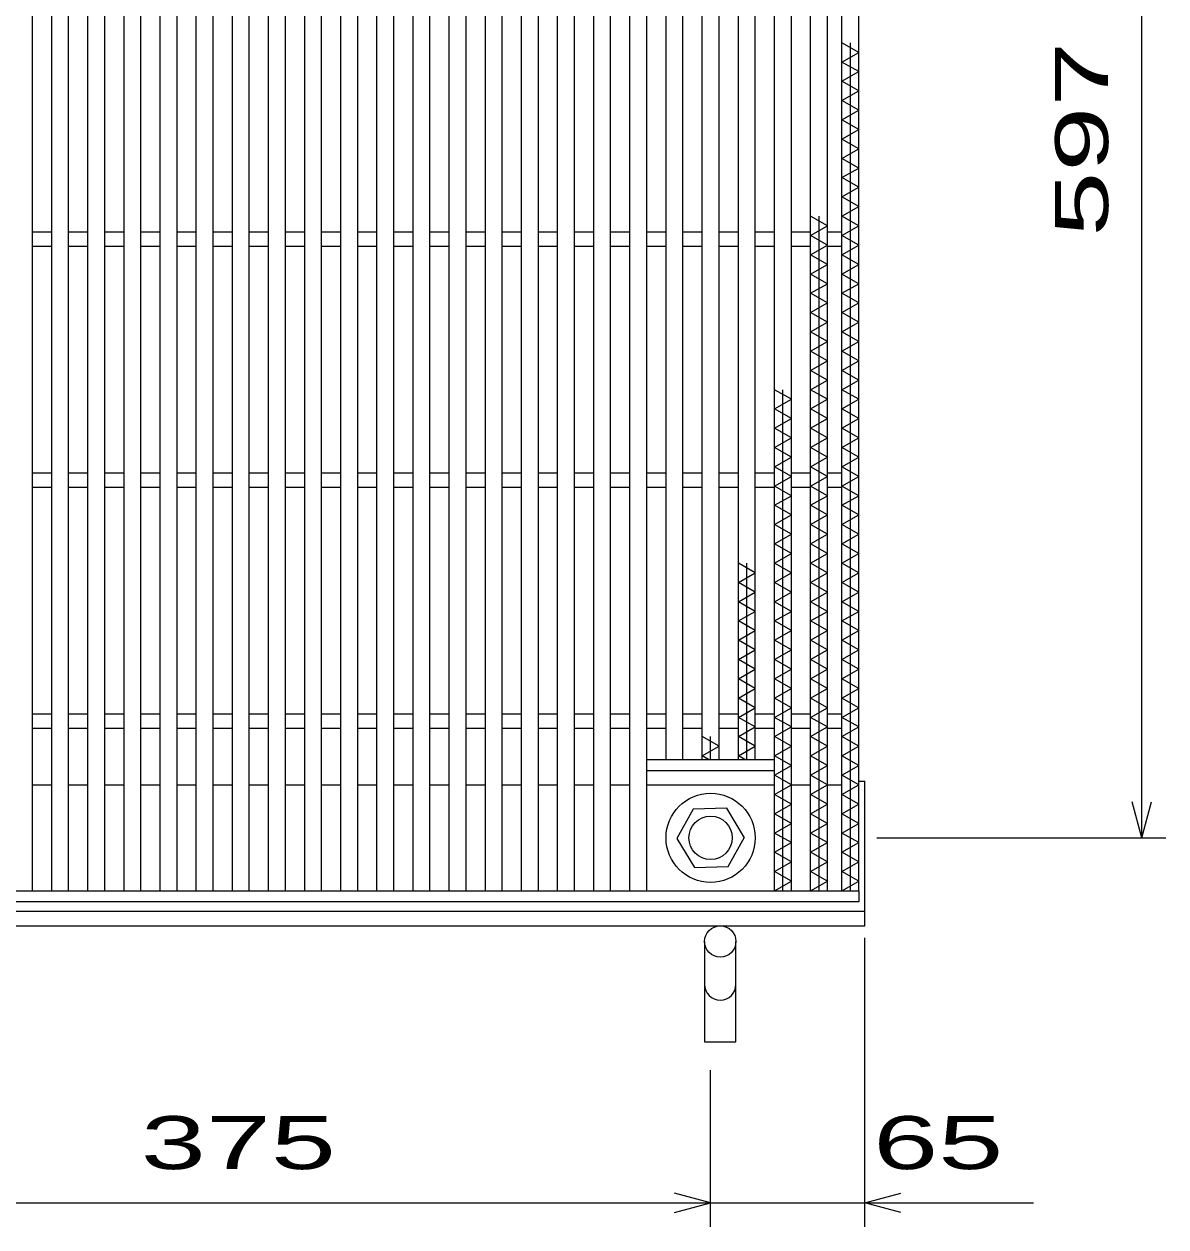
# Model space of a CAD drawing. Units: millimetres, scale not verified. Extents: x -1820 to 1731, y -1282 to 1054.
# Drawn here: x -694 to -220, y -311 to 188.2 of the extents above; entities that cross this region are included whole.
import ezdxf
from ezdxf.enums import TextEntityAlignment as Align

# ---------------------------------------------------------------- set-up
doc = ezdxf.new("R2010")
doc.units = ezdxf.units.MM
doc.header["$LTSCALE"] = 10
for name, color, linetype, lineweight in [('16', 3, 'Continuous', 25), ('19', 6, 'Continuous', 25), ('22', 2, 'Continuous', 25)]:
    doc.layers.add(name, color=color, linetype=linetype, lineweight=lineweight)
doc.styles.add('ベクトル', font='')
doc.styles.get('ベクトル').set_extended_font_data('ベクトル')

msp = doc.modelspace()

# ---------------------------------------------------------------- linework, layer by layer
at = {"layer": '16'}
for p, q in [((-690.5, -171.5), (-690.5, 469.5)), ((-682.5, -171.5), (-682.5, 469.5)), ((-675.5, -171.5), (-675.5, 469.5)), ((-667.5, -171.5), (-667.5, 469.5)), ((-660.5, -171.5), (-660.5, 469.5)), ((-652.5, -171.5), (-652.5, 469.5)), ((-645.5, -171.5), (-645.5, 469.5)), ((-637.5, -171.5), (-637.5, 469.5)), ((-630.5, -171.5), (-630.5, 469.5)), ((-622.5, -171.5), (-622.5, 469.5)), ((-615.5, -171.5), (-615.5, 469.5)), ((-607.5, -171.5), (-607.5, 469.5)), ((-600.5, -171.5), (-600.5, 469.5)), ((-592.5, -171.5), (-592.5, 469.5)), ((-585.5, -171.5), (-585.5, 469.5)), ((-577.5, -171.5), (-577.5, 469.5)), ((-570.5, -171.5), (-570.5, 469.5)), ((-562.5, -171.5), (-562.5, 469.5)), ((-555.5, -171.5), (-555.5, 469.5)), ((-547.5, -171.5), (-547.5, 469.5)), ((-540.5, -171.5), (-540.5, 469.5)), ((-532.5, -171.5), (-532.5, 469.5)), ((-525.5, -171.5), (-525.5, 469.5)), ((-517.5, -171.5), (-517.5, 469.5)), ((-510.5, -171.5), (-510.5, 469.5)), ((-502.5, -171.5), (-502.5, 469.5)), ((-495.5, -171.5), (-495.5, 469.5)), ((-487.5, -171.5), (-487.5, 469.5)), ((-480.5, -171.5), (-480.5, 469.5)), ((-472.5, -171.5), (-472.5, 469.5)), ((-465.5, -171.5), (-465.5, 469.5)), ((-457.5, -171.5), (-457.5, 469.5)), ((-450.5, -171.5), (-450.5, 469.5)), ((-442.5, -171.5), (-442.5, 469.5)), ((-435.5, -171.5), (-435.5, 469.5)), ((-382.5, -171.5), (-382.5, 469.5)), ((-375.5, -171.5), (-375.5, 469.5)), ((-367.5, -171.5), (-367.5, 469.5)), ((-360.5, -171.5), (-360.5, 469.5)), ((-354.5, -171.5), (-354.5, 469.5)), ((-347.5, -171.5), (-347.5, 469.5)), ((-427.5, -117), (-427.5, 415)), ((-420.5, -117), (-420.5, 415)), ((-412.5, -117), (-412.5, 415)), ((-405.5, -117), (-405.5, 415)), ((-397.5, -117), (-397.5, 415)), ((-390.5, -117), (-390.5, 415)), ((-347.5, 176.5), (-354.5, 180.5)), ((-351, -171.5), (-351, 180.5)), ((-354.5, 172.5), (-347.5, 176.5)), ((-347.5, 168.5), (-354.5, 172.5)), ((-354.5, 164.5), (-347.5, 168.5)), ((-347.5, 160.5), (-354.5, 164.5)), ((-354.5, 156.5), (-347.5, 160.5)), ((-347.5, 152.5), (-354.5, 156.5)), ((-354.5, 148.5), (-347.5, 152.5)), ((-347.5, 144.5), (-354.5, 148.5)), ((-354.5, 140.5), (-347.5, 144.5)), ((-347.5, 136.5), (-354.5, 140.5)), ((-354.5, 132.5), (-347.5, 136.5)), ((-347.5, 128.5), (-354.5, 132.5)), ((-354.5, 124.5), (-347.5, 128.5)), ((-347.5, 120.5), (-354.5, 124.5)), ((-354.5, 116.5), (-347.5, 120.5)), ((-347.5, 112.5), (-354.5, 116.5)), ((-354.5, 108.5), (-347.5, 112.5)), ((-360.5, 104.5), (-367.5, 108.5)), ((-364, -171.5), (-364, 108.5)), ((-347.5, 104.5), (-354.5, 108.5)), ((-690.5, 102), (-682.5, 102)), ((-675.5, 102), (-667.5, 102)), ((-660.5, 102), (-652.5, 102)), ((-645.5, 102), (-637.5, 102)), ((-630.5, 102), (-622.5, 102)), ((-615.5, 102), (-607.5, 102)), ((-600.5, 102), (-592.5, 102)), ((-585.5, 102), (-577.5, 102)), ((-570.5, 102), (-562.5, 102)), ((-555.5, 102), (-547.5, 102)), ((-540.5, 102), (-532.5, 102)), ((-525.5, 102), (-517.5, 102)), ((-510.5, 102), (-502.5, 102)), ((-495.5, 102), (-487.5, 102)), ((-480.5, 102), (-472.5, 102)), ((-465.5, 102), (-457.5, 102)), ((-450.5, 102), (-442.5, 102)), ((-435.5, 102), (-427.5, 102)), ((-420.5, 102), (-412.5, 102)), ((-405.5, 102), (-397.5, 102)), ((-390.5, 102), (-382.5, 102)), ((-375.5, 102), (-367.5, 102)), ((-367.5, 100.5), (-360.5, 104.5)), ((-360.5, 96.5), (-367.5, 100.5)), ((-360.5, 102), (-354.5, 102)), ((-354.5, 100.5), (-347.5, 104.5)), ((-347.5, 96.5), (-354.5, 100.5)), ((-690.5, 96), (-682.5, 96)), ((-675.5, 96), (-667.5, 96)), ((-660.5, 96), (-652.5, 96)), ((-645.5, 96), (-637.5, 96)), ((-630.5, 96), (-622.5, 96)), ((-615.5, 96), (-607.5, 96)), ((-600.5, 96), (-592.5, 96)), ((-585.5, 96), (-577.5, 96)), ((-570.5, 96), (-562.5, 96)), ((-555.5, 96), (-547.5, 96)), ((-540.5, 96), (-532.5, 96)), ((-525.5, 96), (-517.5, 96)), ((-510.5, 96), (-502.5, 96)), ((-495.5, 96), (-487.5, 96)), ((-480.5, 96), (-472.5, 96)), ((-465.5, 96), (-457.5, 96)), ((-450.5, 96), (-442.5, 96)), ((-435.5, 96), (-427.5, 96)), ((-420.5, 96), (-412.5, 96)), ((-405.5, 96), (-397.5, 96)), ((-390.5, 96), (-382.5, 96)), ((-375.5, 96), (-367.5, 96)), ((-367.5, 92.5), (-360.5, 96.5)), ((-360.5, 96), (-354.5, 96)), ((-354.5, 92.5), (-347.5, 96.5)), ((-360.5, 88.5), (-367.5, 92.5)), ((-347.5, 88.5), (-354.5, 92.5)), ((-367.5, 84.5), (-360.5, 88.5)), ((-354.5, 84.5), (-347.5, 88.5)), ((-360.5, 80.5), (-367.5, 84.5)), ((-367.5, 76.5), (-360.5, 80.5)), ((-347.5, 80.5), (-354.5, 84.5)), ((-354.5, 76.5), (-347.5, 80.5)), ((-360.5, 72.5), (-367.5, 76.5)), ((-347.5, 72.5), (-354.5, 76.5)), ((-367.5, 68.5), (-360.5, 72.5)), ((-354.5, 68.5), (-347.5, 72.5)), ((-360.5, 64.5), (-367.5, 68.5)), ((-347.5, 64.5), (-354.5, 68.5)), ((-367.5, 60.5), (-360.5, 64.5)), ((-360.5, 56.5), (-367.5, 60.5)), ((-354.5, 60.5), (-347.5, 64.5)), ((-347.5, 56.5), (-354.5, 60.5)), ((-367.5, 52.5), (-360.5, 56.5)), ((-354.5, 52.5), (-347.5, 56.5)), ((-360.5, 48.5), (-367.5, 52.5)), ((-347.5, 48.5), (-354.5, 52.5)), ((-367.5, 44.5), (-360.5, 48.5)), ((-354.5, 44.5), (-347.5, 48.5)), ((-360.5, 40.5), (-367.5, 44.5)), ((-367.5, 36.5), (-360.5, 40.5)), ((-347.5, 40.5), (-354.5, 44.5)), ((-354.5, 36.5), (-347.5, 40.5)), ((-375.5, 32.5), (-382.5, 36.5)), ((-379, -171.5), (-379, 36.5)), ((-360.5, 32.5), (-367.5, 36.5)), ((-347.5, 32.5), (-354.5, 36.5)), ((-382.5, 28.5), (-375.5, 32.5)), ((-367.5, 28.5), (-360.5, 32.5)), ((-354.5, 28.5), (-347.5, 32.5)), ((-375.5, 24.5), (-382.5, 28.5)), ((-360.5, 24.5), (-367.5, 28.5)), ((-347.5, 24.5), (-354.5, 28.5)), ((-382.5, 20.5), (-375.5, 24.5)), ((-375.5, 16.5), (-382.5, 20.5)), ((-367.5, 20.5), (-360.5, 24.5)), ((-360.5, 16.5), (-367.5, 20.5)), ((-354.5, 20.5), (-347.5, 24.5)), ((-347.5, 16.5), (-354.5, 20.5)), ((-382.5, 12.5), (-375.5, 16.5)), ((-367.5, 12.5), (-360.5, 16.5)), ((-354.5, 12.5), (-347.5, 16.5)), ((-375.5, 8.5), (-382.5, 12.5)), ((-360.5, 8.5), (-367.5, 12.5)), ((-347.5, 8.5), (-354.5, 12.5)), ((-382.5, 4.5), (-375.5, 8.5)), ((-367.5, 4.5), (-360.5, 8.5)), ((-354.5, 4.5), (-347.5, 8.5)), ((-690.5, 2), (-682.5, 2)), ((-675.5, 2), (-667.5, 2)), ((-660.5, 2), (-652.5, 2)), ((-645.5, 2), (-637.5, 2)), ((-630.5, 2), (-622.5, 2)), ((-615.5, 2), (-607.5, 2)), ((-600.5, 2), (-592.5, 2)), ((-585.5, 2), (-577.5, 2)), ((-570.5, 2), (-562.5, 2)), ((-555.5, 2), (-547.5, 2)), ((-540.5, 2), (-532.5, 2)), ((-525.5, 2), (-517.5, 2)), ((-510.5, 2), (-502.5, 2)), ((-495.5, 2), (-487.5, 2)), ((-480.5, 2), (-472.5, 2)), ((-465.5, 2), (-457.5, 2)), ((-450.5, 2), (-442.5, 2)), ((-435.5, 2), (-427.5, 2)), ((-420.5, 2), (-412.5, 2)), ((-405.5, 2), (-397.5, 2)), ((-390.5, 2), (-382.5, 2)), ((-375.5, 0.5), (-382.5, 4.5)), ((-382.5, -3.5), (-375.5, 0.5)), ((-375.5, 2), (-367.5, 2)), ((-360.5, 0.5), (-367.5, 4.5)), ((-367.5, -3.5), (-360.5, 0.5)), ((-360.5, 2), (-354.5, 2)), ((-347.5, 0.5), (-354.5, 4.5)), ((-354.5, -3.5), (-347.5, 0.5)), ((-690.5, -4), (-682.5, -4)), ((-675.5, -4), (-667.5, -4)), ((-660.5, -4), (-652.5, -4)), ((-645.5, -4), (-637.5, -4)), ((-630.5, -4), (-622.5, -4)), ((-615.5, -4), (-607.5, -4)), ((-600.5, -4), (-592.5, -4)), ((-585.5, -4), (-577.5, -4)), ((-570.5, -4), (-562.5, -4)), ((-555.5, -4), (-547.5, -4)), ((-540.5, -4), (-532.5, -4)), ((-525.5, -4), (-517.5, -4)), ((-510.5, -4), (-502.5, -4)), ((-495.5, -4), (-487.5, -4)), ((-480.5, -4), (-472.5, -4)), ((-465.5, -4), (-457.5, -4)), ((-450.5, -4), (-442.5, -4)), ((-435.5, -4), (-427.5, -4)), ((-420.5, -4), (-412.5, -4)), ((-405.5, -4), (-397.5, -4)), ((-390.5, -4), (-382.5, -4)), ((-375.5, -7.5), (-382.5, -3.5)), ((-375.5, -4), (-367.5, -4)), ((-360.5, -7.5), (-367.5, -3.5)), ((-360.5, -4), (-354.5, -4)), ((-347.5, -7.5), (-354.5, -3.5)), ((-382.5, -11.5), (-375.5, -7.5)), ((-367.5, -11.5), (-360.5, -7.5)), ((-354.5, -11.5), (-347.5, -7.5)), ((-375.5, -15.5), (-382.5, -11.5)), ((-360.5, -15.5), (-367.5, -11.5)), ((-347.5, -15.5), (-354.5, -11.5)), ((-382.5, -19.5), (-375.5, -15.5)), ((-375.5, -23.5), (-382.5, -19.5)), ((-367.5, -19.5), (-360.5, -15.5)), ((-360.5, -23.5), (-367.5, -19.5)), ((-354.5, -19.5), (-347.5, -15.5)), ((-347.5, -23.5), (-354.5, -19.5)), ((-382.5, -27.5), (-375.5, -23.5)), ((-367.5, -27.5), (-360.5, -23.5)), ((-354.5, -27.5), (-347.5, -23.5)), ((-375.5, -31.5), (-382.5, -27.5)), ((-360.5, -31.5), (-367.5, -27.5)), ((-347.5, -31.5), (-354.5, -27.5)), ((-382.5, -35.5), (-375.5, -31.5)), ((-367.5, -35.5), (-360.5, -31.5)), ((-354.5, -35.5), (-347.5, -31.5)), ((-390.5, -39.5), (-397.5, -35.5)), ((-397.5, -43.5), (-390.5, -39.5)), ((-394, -117), (-394, -35.5)), ((-375.5, -39.5), (-382.5, -35.5)), ((-382.5, -43.5), (-375.5, -39.5)), ((-360.5, -39.5), (-367.5, -35.5)), ((-367.5, -43.5), (-360.5, -39.5)), ((-347.5, -39.5), (-354.5, -35.5)), ((-354.5, -43.5), (-347.5, -39.5)), ((-390.5, -47.5), (-397.5, -43.5)), ((-375.5, -47.5), (-382.5, -43.5)), ((-360.5, -47.5), (-367.5, -43.5)), ((-347.5, -47.5), (-354.5, -43.5)), ((-397.5, -51.5), (-390.5, -47.5)), ((-382.5, -51.5), (-375.5, -47.5)), ((-367.5, -51.5), (-360.5, -47.5)), ((-354.5, -51.5), (-347.5, -47.5)), ((-390.5, -55.5), (-397.5, -51.5)), ((-375.5, -55.5), (-382.5, -51.5)), ((-360.5, -55.5), (-367.5, -51.5)), ((-347.5, -55.5), (-354.5, -51.5)), ((-397.5, -59.5), (-390.5, -55.5)), ((-390.5, -63.5), (-397.5, -59.5)), ((-382.5, -59.5), (-375.5, -55.5)), ((-375.5, -63.5), (-382.5, -59.5)), ((-367.5, -59.5), (-360.5, -55.5)), ((-360.5, -63.5), (-367.5, -59.5)), ((-354.5, -59.5), (-347.5, -55.5)), ((-347.5, -63.5), (-354.5, -59.5)), ((-397.5, -67.5), (-390.5, -63.5)), ((-382.5, -67.5), (-375.5, -63.5)), ((-367.5, -67.5), (-360.5, -63.5)), ((-354.5, -67.5), (-347.5, -63.5)), ((-390.5, -71.5), (-397.5, -67.5)), ((-375.5, -71.5), (-382.5, -67.5)), ((-360.5, -71.5), (-367.5, -67.5)), ((-347.5, -71.5), (-354.5, -67.5)), ((-397.5, -75.5), (-390.5, -71.5)), ((-382.5, -75.5), (-375.5, -71.5)), ((-367.5, -75.5), (-360.5, -71.5)), ((-354.5, -75.5), (-347.5, -71.5)), ((-390.5, -79.5), (-397.5, -75.5)), ((-397.5, -83.5), (-390.5, -79.5)), ((-375.5, -79.5), (-382.5, -75.5)), ((-382.5, -83.5), (-375.5, -79.5)), ((-360.5, -79.5), (-367.5, -75.5)), ((-367.5, -83.5), (-360.5, -79.5)), ((-347.5, -79.5), (-354.5, -75.5)), ((-354.5, -83.5), (-347.5, -79.5)), ((-390.5, -87.5), (-397.5, -83.5)), ((-375.5, -87.5), (-382.5, -83.5)), ((-360.5, -87.5), (-367.5, -83.5)), ((-347.5, -87.5), (-354.5, -83.5)), ((-397.5, -91.5), (-390.5, -87.5)), ((-382.5, -91.5), (-375.5, -87.5)), ((-367.5, -91.5), (-360.5, -87.5)), ((-354.5, -91.5), (-347.5, -87.5)), ((-390.5, -95.5), (-397.5, -91.5)), ((-375.5, -95.5), (-382.5, -91.5)), ((-360.5, -95.5), (-367.5, -91.5)), ((-347.5, -95.5), (-354.5, -91.5)), ((-690.5, -98), (-682.5, -98)), ((-675.5, -98), (-667.5, -98)), ((-660.5, -98), (-652.5, -98)), ((-645.5, -98), (-637.5, -98)), ((-630.5, -98), (-622.5, -98)), ((-615.5, -98), (-607.5, -98)), ((-600.5, -98), (-592.5, -98)), ((-585.5, -98), (-577.5, -98)), ((-570.5, -98), (-562.5, -98)), ((-555.5, -98), (-547.5, -98)), ((-540.5, -98), (-532.5, -98)), ((-525.5, -98), (-517.5, -98)), ((-510.5, -98), (-502.5, -98)), ((-495.5, -98), (-487.5, -98)), ((-480.5, -98), (-472.5, -98)), ((-465.5, -98), (-457.5, -98)), ((-450.5, -98), (-442.5, -98)), ((-435.5, -98), (-427.5, -98)), ((-420.5, -98), (-412.5, -98)), ((-405.5, -98), (-397.5, -98)), ((-397.5, -99.5), (-390.5, -95.5)), ((-390.5, -103.5), (-397.5, -99.5)), ((-390.5, -98), (-382.5, -98)), ((-382.5, -99.5), (-375.5, -95.5)), ((-375.5, -103.5), (-382.5, -99.5)), ((-375.5, -98), (-367.5, -98)), ((-367.5, -99.5), (-360.5, -95.5)), ((-360.5, -103.5), (-367.5, -99.5)), ((-360.5, -98), (-354.5, -98)), ((-354.5, -99.5), (-347.5, -95.5)), ((-347.5, -103.5), (-354.5, -99.5)), ((-690.5, -104), (-682.5, -104)), ((-675.5, -104), (-667.5, -104)), ((-660.5, -104), (-652.5, -104)), ((-645.5, -104), (-637.5, -104)), ((-630.5, -104), (-622.5, -104)), ((-615.5, -104), (-607.5, -104)), ((-600.5, -104), (-592.5, -104)), ((-585.5, -104), (-577.5, -104)), ((-570.5, -104), (-562.5, -104)), ((-555.5, -104), (-547.5, -104)), ((-540.5, -104), (-532.5, -104)), ((-525.5, -104), (-517.5, -104)), ((-510.5, -104), (-502.5, -104)), ((-495.5, -104), (-487.5, -104)), ((-480.5, -104), (-472.5, -104)), ((-465.5, -104), (-457.5, -104)), ((-450.5, -104), (-442.5, -104)), ((-435.5, -104), (-427.5, -104)), ((-420.5, -104), (-412.5, -104)), ((-405.5, -104), (-397.5, -104)), ((-397.5, -107.5), (-390.5, -103.5)), ((-390.5, -104), (-382.5, -104)), ((-382.5, -107.5), (-375.5, -103.5)), ((-375.5, -104), (-367.5, -104)), ((-367.5, -107.5), (-360.5, -103.5)), ((-360.5, -104), (-354.5, -104)), ((-354.5, -107.5), (-347.5, -103.5)), ((-405.5, -111.5), (-412.5, -107.5)), ((-409, -117), (-409, -107.5)), ((-390.5, -111.5), (-397.5, -107.5)), ((-375.5, -111.5), (-382.5, -107.5)), ((-360.5, -111.5), (-367.5, -107.5)), ((-347.5, -111.5), (-354.5, -107.5)), ((-412.5, -115.5), (-405.5, -111.5)), ((-397.5, -115.5), (-390.5, -111.5)), ((-382.5, -115.5), (-375.5, -111.5)), ((-367.5, -115.5), (-360.5, -111.5)), ((-354.5, -115.5), (-347.5, -111.5)), ((-435.5, -117), (-382.5, -117)), ((-435.5, -121.5), (-435.5, -117)), ((-409.87, -117), (-412.5, -115.5)), ((-394.87, -117), (-397.5, -115.5)), ((-375.5, -119.5), (-382.5, -115.5)), ((-382.5, -121.5), (-382.5, -117)), ((-382.5, -123.5), (-375.5, -119.5)), ((-360.5, -119.5), (-367.5, -115.5)), ((-367.5, -123.5), (-360.5, -119.5)), ((-347.5, -119.5), (-354.5, -115.5)), ((-354.5, -123.5), (-347.5, -119.5)), ((-435.5, -121.5), (-382.5, -121.5)), ((-375.5, -127.5), (-382.5, -123.5)), ((-360.5, -127.5), (-367.5, -123.5)), ((-347.5, -127.5), (-354.5, -123.5)), ((-690.5, -127.5), (-682.5, -127.5)), ((-675.5, -127.5), (-667.5, -127.5)), ((-660.5, -127.5), (-652.5, -127.5)), ((-645.5, -127.5), (-637.5, -127.5)), ((-630.5, -127.5), (-622.5, -127.5)), ((-615.5, -127.5), (-607.5, -127.5)), ((-600.5, -127.5), (-592.5, -127.5)), ((-585.5, -127.5), (-577.5, -127.5)), ((-570.5, -127.5), (-562.5, -127.5)), ((-555.5, -127.5), (-547.5, -127.5)), ((-540.5, -127.5), (-532.5, -127.5)), ((-525.5, -127.5), (-517.5, -127.5)), ((-510.5, -127.5), (-502.5, -127.5)), ((-495.5, -127.5), (-487.5, -127.5)), ((-480.5, -127.5), (-472.5, -127.5)), ((-465.5, -127.5), (-457.5, -127.5)), ((-450.5, -127.5), (-442.5, -127.5)), ((-435.5, -127.5), (-382.5, -127.5)), ((-382.5, -131.5), (-375.5, -127.5)), ((-375.5, -127.5), (-367.5, -127.5)), ((-367.5, -131.5), (-360.5, -127.5)), ((-360.5, -127.5), (-354.5, -127.5)), ((-354.5, -131.5), (-347.5, -127.5)), ((-375.5, -135.5), (-382.5, -131.5)), ((-360.5, -135.5), (-367.5, -131.5)), ((-347.5, -135.5), (-354.5, -131.5)), ((-416.29, -137.55), (-423, -149.84)), ((-402.3, -137.21), (-416.29, -137.55)), ((-395, -149.5), (-402.3, -137.21)), ((-382.5, -139.5), (-375.5, -135.5)), ((-375.5, -143.5), (-382.5, -139.5)), ((-367.5, -139.5), (-360.5, -135.5)), ((-360.5, -143.5), (-367.5, -139.5)), ((-354.5, -139.5), (-347.5, -135.5)), ((-347.5, -143.5), (-354.5, -139.5)), ((-382.5, -147.5), (-375.5, -143.5)), ((-367.5, -147.5), (-360.5, -143.5)), ((-354.5, -147.5), (-347.5, -143.5)), ((-401.71, -161.45), (-395, -149.16)), ((-375.5, -151.5), (-382.5, -147.5)), ((-360.5, -151.5), (-367.5, -147.5)), ((-347.5, -151.5), (-354.5, -147.5)), ((-423, -149.84), (-415.7, -161.79)), ((-382.5, -155.5), (-375.5, -151.5)), ((-367.5, -155.5), (-360.5, -151.5)), ((-354.5, -155.5), (-347.5, -151.5)), ((-375.5, -159.5), (-382.5, -155.5)), ((-382.5, -163.5), (-375.5, -159.5)), ((-360.5, -159.5), (-367.5, -155.5)), ((-367.5, -163.5), (-360.5, -159.5)), ((-347.5, -159.5), (-354.5, -155.5)), ((-354.5, -163.5), (-347.5, -159.5)), ((-415.7, -161.79), (-401.71, -161.45)), ((-375.5, -167.5), (-382.5, -163.5)), ((-360.5, -167.5), (-367.5, -163.5)), ((-347.5, -167.5), (-354.5, -163.5)), ((-382.5, -171.5), (-375.5, -167.5)), ((-367.5, -171.5), (-360.5, -167.5)), ((-354.5, -171.5), (-347.5, -167.5)), ((-847.5, -171.5), (-347.5, -171.5)), ((-697.5, -171.5), (-690.5, -171.5)), ((-682.5, -171.5), (-675.5, -171.5)), ((-667.5, -171.5), (-660.5, -171.5)), ((-652.5, -171.5), (-645.5, -171.5)), ((-637.5, -171.5), (-630.5, -171.5)), ((-622.5, -171.5), (-615.5, -171.5)), ((-607.5, -171.5), (-600.5, -171.5)), ((-592.5, -171.5), (-585.5, -171.5)), ((-577.5, -171.5), (-570.5, -171.5)), ((-562.5, -171.5), (-555.5, -171.5)), ((-547.5, -171.5), (-540.5, -171.5)), ((-532.5, -171.5), (-525.5, -171.5)), ((-517.5, -171.5), (-510.5, -171.5)), ((-502.5, -171.5), (-495.5, -171.5)), ((-487.5, -171.5), (-480.5, -171.5)), ((-472.5, -171.5), (-465.5, -171.5)), ((-457.5, -171.5), (-450.5, -171.5)), ((-442.5, -171.5), (-435.5, -171.5)), ((-427.5, -171.5), (-420.5, -171.5)), ((-412.5, -171.5), (-405.5, -171.5)), ((-397.5, -171.5), (-390.5, -171.5)), ((-382.5, -171.5), (-375.5, -171.5)), ((-367.5, -171.5), (-360.5, -171.5)), ((-354.5, -171.5), (-347.5, -171.5)), ((-347.5, -171.5), (-347.5, -176)), ((-347.5, -176), (-847.5, -176))]:
    msp.add_line(p, q, dxfattribs=at)
for radius in [18.5, 9]:
    msp.add_circle((-409, -149.5), radius, dxfattribs=at)
at = {"layer": '19'}
for p, q in [((-347.5, -126), (-345, -126)), ((-345, -186), (-345, -126)), ((-1355, -180), (-345, -180)), ((-1355, -186), (-345, -186)), ((-411.5, -192.5), (-411.5, -234.12)), ((-398.5, -234.12), (-398.5, -192.5)), ((-411.5, -234.12), (-398.5, -234.12))]:
    msp.add_line(p, q, dxfattribs=at)
msp.add_circle((-405, -192.5), 6.5, dxfattribs=at)
msp.add_arc((-405, -210.34), 6.5, 180, 0, dxfattribs=at)
at = {"layer": '22', "color": 4}
for p, q in [((-230, -149.5), (-230, 447.5)), ((-230, -149.5), (-234, -134.5)), ((-230, -149.5), (-226, -134.5)), ((-340, -149.5), (-220, -149.5)), ((-345, -311), (-345, -191)), ((-409, -311), (-409, -246)), ((-409, -301), (-424, -297)), ((-345, -301), (-330, -297)), ((-784, -301), (-409, -301)), ((-424, -305), (-409, -301)), ((-409, -301), (-345, -301)), ((-330, -305), (-345, -301)), ((-345, -301), (-275, -301))]:
    msp.add_line(p, q, dxfattribs=at)

# ---------------------------------------------------------------- texts
at = {"layer": '22', "style": 'ベクトル', "width": 1.65}
msp.add_text(' 597 ', height=21.99, rotation=90, dxfattribs=at).set_placement((-255, 86.5), align=Align.MIDDLE_LEFT)
for s, p in [(' 375 ', (-659, -276)), (' 65 ', (-355, -276))]:
    msp.add_text(s, height=21.99, dxfattribs=at).set_placement(p, align=Align.MIDDLE_LEFT)

doc.saveas('drawing.dxf')
